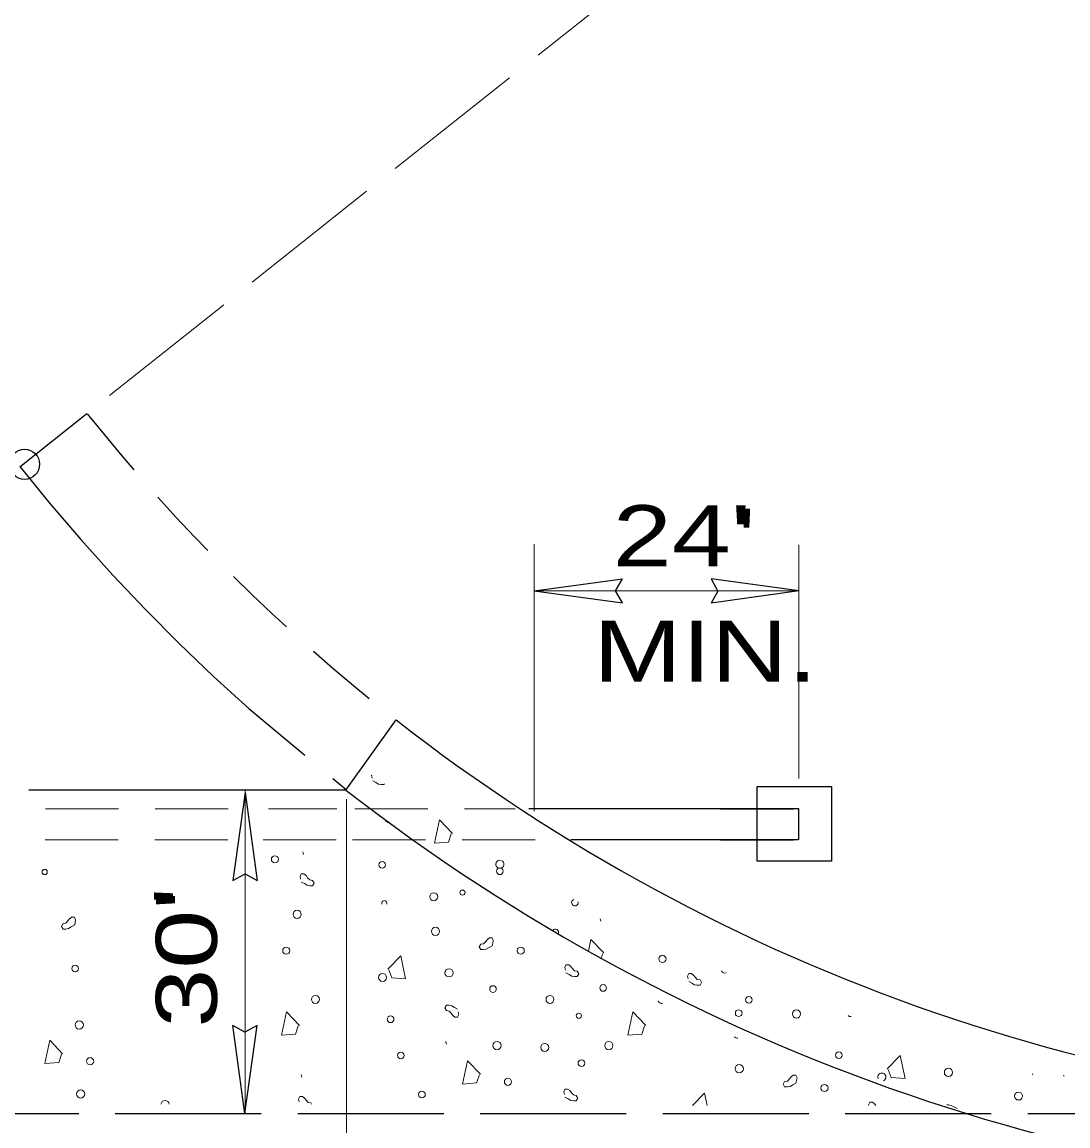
# Model space of a CAD drawing. Extents: x -516 to -145, y 130 to 404.
# Drawn here: x -304.67 to -284.47, y 282.41 to 303.75 of the extents above; entities that cross this region are included whole.
import ezdxf

# ---------------------------------------------------------------- set-up
doc = ezdxf.new("R2010")
doc.units = 0
doc.header["$LTSCALE"] = 0.47
doc.linetypes.add('LONG_DASHED', pattern=[7.5, 6, -1.5])
doc.linetypes.add('MEDIUM_DASHED', pattern=[4.5, 3, -1.5])
doc.layers.add('1', color=7, linetype='Continuous', lineweight=13)
doc.layers.add('2', color=7, linetype='Continuous', lineweight=13)

msp = doc.modelspace()

# ---------------------------------------------------------------- linework, layer by layer
at = {"layer": '1', "lineweight": 25}
for p, q in [((-294.7812, 292.754), (-293.0782, 292.988)), ((-289.6635, 292.7525), (-291.3665, 292.9865)), ((-294.7815, 292.7532), (-294.739, 292.7532)), ((-294.7812, 292.754), (-293.0782, 292.52)), ((-289.6635, 292.7525), (-291.3665, 292.5185)), ((-289.6632, 292.7533), (-289.7057, 292.7533)), ((-300.366, 288.8572), (-300.6, 287.1542)), ((-300.3668, 288.8575), (-300.3668, 288.815)), ((-300.366, 288.8572), (-300.132, 287.1542)), ((-300.3675, 282.6544), (-300.6015, 284.3574)), ((-300.3675, 282.6544), (-300.1335, 284.3574)), ((-300.3667, 282.6541), (-300.3667, 282.6966))]:
    msp.add_line(p, q, dxfattribs=at)
at = {"layer": '1'}
for p, q in [((-293.4934, 285.6435), (-293.4587, 285.7476)), ((-285.1639, 283.4213), (-285.1529, 283.4103)), ((-284.5456, 283.3664), (-284.5566, 283.3939))]:
    msp.add_line(p, q, dxfattribs=at)
at = {"layer": '1', "lineweight": 25}
for points in [[(-293.0782, 292.52), (-293.2099, 292.7564), (-293.0782, 292.988)], [(-291.3665, 292.9865), (-291.2347, 292.7501), (-291.3665, 292.5185)], [(-300.6, 287.1542), (-300.3636, 287.2859), (-300.132, 287.1542)], [(-300.1335, 284.3574), (-300.3699, 284.2257), (-300.6015, 284.3574)]]:
    msp.add_lwpolyline(points, dxfattribs=at)
at = {"layer": '1'}
for points in [[(-297.9192, 289.1913), (-297.9216, 289.1854), (-297.9112, 289.1334)], [(-297.9007, 289.0814), (-297.8384, 289.0503), (-297.7864, 289.0191), (-297.7344, 289.0086), (-297.6824, 289.0086), (-297.671, 289.0276)], [(-296.3616, 288.0663), (-296.6112, 288.3261), (-296.7047, 287.8789), (-296.4344, 287.8998), (-296.3824, 288.0558)], [(-299.2503, 287.7079), (-299.2378, 287.6591), (-299.2363, 287.6578)], [(-299.282, 287.1276), (-299.2197, 287.0964), (-299.1677, 287.0653), (-299.1157, 287.0548), (-299.0637, 287.0548), (-299.0325, 287.1068), (-299.0637, 287.1588), (-299.1157, 287.1693), (-299.1572, 287.2108), (-299.1885, 287.2524), (-299.23, 287.2836), (-299.282, 287.2836), (-299.3028, 287.2316), (-299.2925, 287.1796)], [(-303.6603, 286.2913), (-303.7227, 286.2602), (-303.7747, 286.229), (-303.8267, 286.2185), (-303.8787, 286.2185), (-303.9098, 286.2705), (-303.8787, 286.3225), (-303.8267, 286.333), (-303.7852, 286.3745), (-303.7538, 286.4162), (-303.7123, 286.4473), (-303.6603, 286.4473), (-303.6395, 286.3953), (-303.6498, 286.3433)], [(-303.649, 286.3413), (-303.6615, 286.2925), (-303.663, 286.2912)], [(-293.4939, 286.3684), (-293.5064, 286.4173), (-293.5079, 286.4186)], [(-295.5918, 285.8933), (-295.6542, 285.8621), (-295.7062, 285.8309), (-295.7582, 285.8204), (-295.8102, 285.8204), (-295.8413, 285.8724), (-295.8102, 285.9244), (-295.7582, 285.9349), (-295.7167, 285.9764), (-295.6853, 286.0181), (-295.6438, 286.0493), (-295.5918, 286.0493), (-295.571, 285.9973), (-295.5813, 285.9453)], [(-295.5805, 285.9433), (-295.593, 285.8944), (-295.5945, 285.8931)], [(-293.4379, 285.7581), (-293.6876, 286.0179), (-293.7357, 285.788)], [(-297.6072, 285.4413), (-297.3575, 285.7011), (-297.264, 285.2539), (-297.5343, 285.2748), (-297.5863, 285.4308)], [(-294.1678, 285.3719), (-294.1055, 285.3408), (-294.0535, 285.3096), (-294.0015, 285.2991), (-293.9495, 285.2991), (-293.9183, 285.3511), (-293.9495, 285.4031), (-294.0015, 285.4136), (-294.043, 285.4551), (-294.0743, 285.4968), (-294.1158, 285.5279), (-294.1678, 285.5279), (-294.1887, 285.4759), (-294.1783, 285.4239)], [(-291.7976, 285.2036), (-291.7352, 285.1724), (-291.6832, 285.1413), (-291.6312, 285.1308), (-291.5792, 285.1308), (-291.5481, 285.1828), (-291.5792, 285.2348), (-291.6312, 285.2453), (-291.6727, 285.2868), (-291.7041, 285.3284), (-291.7456, 285.3596), (-291.7976, 285.3596), (-291.8184, 285.3076), (-291.8081, 285.2556)], [(-299.317, 284.3568), (-299.5667, 284.6166), (-299.6602, 284.1694), (-299.3898, 284.1903), (-299.3378, 284.3463)], [(-296.26, 284.6731), (-296.3223, 284.7043), (-296.3743, 284.7354), (-296.4263, 284.7459), (-296.4783, 284.7459), (-296.5095, 284.6939), (-296.4783, 284.6419), (-296.4263, 284.6314), (-296.3848, 284.5899), (-296.3535, 284.5483), (-296.312, 284.5171), (-296.26, 284.5171), (-296.2392, 284.5691), (-296.2495, 284.6211)], [(-292.6287, 284.3568), (-292.8783, 284.6166), (-292.9718, 284.1694), (-292.7015, 284.1903), (-292.6495, 284.3463)], [(-303.8885, 283.809), (-304.1382, 284.0688), (-304.2317, 283.6217), (-303.9613, 283.6425), (-303.9093, 283.7985)], [(-296.478, 283.9926), (-296.4905, 284.0414), (-296.492, 284.0428)], [(-287.9634, 283.5173), (-287.7137, 283.7771), (-287.6202, 283.3299), (-287.8906, 283.3508), (-287.9426, 283.5068)], [(-295.82, 283.4109), (-296.0697, 283.6708), (-296.1632, 283.2236), (-295.8928, 283.2444), (-295.8408, 283.4004)], [(-299.279, 283.4081), (-299.2665, 283.3593), (-299.265, 283.3579)], [(-289.7263, 283.2392), (-289.7887, 283.208), (-289.8407, 283.1768), (-289.8927, 283.1663), (-289.9447, 283.1663), (-289.9758, 283.2183), (-289.9447, 283.2703), (-289.8927, 283.2808), (-289.8512, 283.3223), (-289.8198, 283.364), (-289.7783, 283.3952), (-289.7263, 283.3952), (-289.7055, 283.3432), (-289.7158, 283.2912)], [(-289.715, 283.2892), (-289.7275, 283.2403), (-289.729, 283.239)], [(-294.188, 282.9706), (-294.1257, 282.9394), (-294.0737, 282.9083), (-294.0217, 282.8978), (-293.9697, 282.8978), (-293.9385, 282.9498), (-293.9697, 283.0018), (-294.0217, 283.0123), (-294.0632, 283.0538), (-294.0945, 283.0954), (-294.136, 283.1266), (-294.188, 283.1266), (-294.2088, 283.0746), (-294.1985, 283.0226)], [(-299.0794, 282.8374), (-299.0923, 282.8589), (-299.1443, 282.8694), (-299.1858, 282.9109), (-299.2172, 282.9526), (-299.2587, 282.9838), (-299.3107, 282.9838), (-299.3315, 282.9318), (-299.3212, 282.8798)], [(-291.7227, 282.8069), (-291.492, 283.047), (-291.4418, 282.8069)], [(-288.1819, 282.8069), (-288.2088, 282.8427), (-288.2503, 282.8738), (-288.3023, 282.8738), (-288.3232, 282.8218), (-288.3202, 282.8069)], [(-286.6162, 282.7491), (-286.6786, 282.7803), (-286.7306, 282.8114), (-286.7826, 282.8219), (-286.8134, 282.8219)]]:
    msp.add_lwpolyline(points, dxfattribs=at)
for centre, radius in [((-299.7893, 287.5663), 0.0688), ((-304.2358, 287.321), 0.05), ((-297.7163, 287.4608), 0.0642), ((-295.4439, 287.3346), 0.0642), ((-296.7227, 286.8421), 0.077), ((-296.1673, 286.9229), 0.05), ((-299.3595, 286.5023), 0.0797), ((-296.6873, 286.1743), 0.0797), ((-299.5705, 285.8016), 0.0688), ((-295.0415, 285.8016), 0.0688), ((-292.3049, 285.6423), 0.0688), ((-303.6457, 285.4573), 0.0642), ((-296.4248, 285.3723), 0.0797), ((-297.7107, 285.2829), 0.077), ((-295.5772, 285.0593), 0.0642), ((-293.4495, 285.0796), 0.0642), ((-299.0057, 284.8584), 0.077), ((-294.4767, 284.8584), 0.077), ((-290.6354, 284.8506), 0.0642), ((-293.9195, 284.5421), 0.05), ((-290.8326, 284.5923), 0.0642), ((-289.7157, 284.5783), 0.0797), ((-303.5685, 284.3652), 0.0797), ((-297.5548, 284.4741), 0.0642), ((-295.5, 283.9671), 0.0797), ((-294.5775, 283.9303), 0.077), ((-293.3407, 283.9671), 0.0797), ((-303.3575, 283.6645), 0.0688), ((-297.3577, 283.7756), 0.0642), ((-288.8999, 283.7811), 0.0642), ((-293.8703, 283.6251), 0.0642), ((-290.8218, 283.5202), 0.0797), ((-286.7811, 283.4483), 0.0797), ((-295.289, 283.2664), 0.0688), ((-303.5398, 283.0315), 0.0797), ((-296.9495, 283.0211), 0.0642), ((-289.176, 283.1475), 0.0688), ((-285.4282, 282.9919), 0.077)]:
    msp.add_circle(centre, radius, dxfattribs=at)
for centre, radius, start, end in [((-297.6524, 288.2516), 0.05, 21.16925, 88.49531), ((-295.4447, 287.4711), 0.0797, 69.87926, 53.38248), ((-297.6755, 286.7174), 0.05, 337.44276, 202.55724), ((-293.9941, 286.7306), 0.0642, 111.75431, 11.50743), ((-294.3736, 286.1514), 0.0642, 342.3978, 135.97022), ((-291.0981, 285.4368), 0.0688, 199.69721, 293.04345), ((-292.3173, 284.8584), 0.077, 203.62228, 278.04284), ((-288.6732, 284.5923), 0.0642, 222.6179, 284.12098), ((-290.8572, 284.188), 0.077, 222.08327, 275.89762), ((-288.0669, 283.3589), 0.077, 292.97425, 205.31519), ((-301.911, 282.826), 0.0797, 5.39854, 174.60145)]:
    msp.add_arc(centre, radius, start, end, dxfattribs=at)
at = {"layer": '2', "linetype": 'LONG_DASHED'}
msp.add_line((-302.9859, 296.5283), (-275.3794, 318.4596), dxfattribs=at)
at = {"layer": '2', "linetype": 'LONG_DASHED', "lineweight": 25}
for p, q in [((-304.7167, 295.1533), (-303.4212, 296.1825)), ((-327.5488, 282.6533), (-280.05, 282.6533))]:
    msp.add_line(p, q, dxfattribs=at)
at = {"layer": '2'}
for p, q in [((-294.7823, 288.4954), (-294.7823, 293.6533)), ((-289.6723, 289.1287), (-289.6723, 293.6433)), ((-294.7823, 292.7533), (-289.6623, 292.7533)), ((-300.3667, 282.6533), (-300.3667, 288.9133)), ((-298.4067, 288.7284), (-298.4067, 280.4033))]:
    msp.add_line(p, q, dxfattribs=at)
at = {"layer": '2', "lineweight": 25}
for p, q in [((-298.4165, 288.9037), (-297.4474, 290.2603)), ((-298.4167, 288.9033), (-304.544, 288.9033)), ((-289.6723, 288.5433), (-294.8841, 288.5433)), ((-289.6723, 287.9433), (-289.6723, 288.5433)), ((-289.6823, 287.9433), (-294.0768, 287.9433))]:
    msp.add_line(p, q, dxfattribs=at)
at = {"layer": '2', "linetype": 'MEDIUM_DASHED'}
for p, q in [((-300.6929, 288.5433), (-304.5731, 288.5433)), ((-299.9155, 288.5433), (-298.5932, 288.5433)), ((-298.2444, 288.5433), (-295.1465, 288.5433)), ((-300.7002, 287.9433), (-304.4859, 287.9433)), ((-300.0172, 287.9433), (-298.5641, 287.9433)), ((-298.288, 287.9433), (-294.2738, 287.9433))]:
    msp.add_line(p, q, dxfattribs=at)
at = {"layer": '2', "linetype": 'MEDIUM_DASHED', "lineweight": 25}
for p, q in [((-291.1823, 288.5433), (-289.6723, 288.5433)), ((-291.1823, 287.9433), (-289.6823, 287.9433))]:
    msp.add_line(p, q, dxfattribs=at)
msp.add_lwpolyline([(-304.715, 295.1557), (-304.1337, 294.4425), (-303.5351, 293.7438), (-302.9194, 293.0599), (-302.2872, 292.3914), (-301.6387, 291.7386), (-300.9745, 291.1019), (-300.2948, 290.4817), (-298.4151, 288.9152)], dxfattribs=at)
at = {"layer": '2', "lineweight": 25}
msp.add_lwpolyline([(-289.037, 287.5302), (-290.477, 287.5302), (-290.477, 288.9702), (-289.037, 288.9702)], close=True, dxfattribs=at)
msp.add_circle((-304.625, 295.2), 0.2911, dxfattribs=at)
at = {"layer": '2', "linetype": 'MEDIUM_DASHED', "lineweight": 25}
msp.add_arc((-275.3667, 318.4833), 35.834, 218.49658, 231.95857, dxfattribs=at)
at = {"layer": '2', "lineweight": 25}
for radius, start, end in [(35.8343, 231.96155, 270.03495), (37.5, 232.07271, 269.99998)]:
    msp.add_arc((-275.3667, 318.4833), radius, start, end, dxfattribs=at)

# ---------------------------------------------------------------- texts
at = {"layer": '2', "width": 1.3}
for s, p in [("24'", (-293.2642, 293.2303)), ('MIN.', (-293.6377, 291.0002))]:
    msp.add_text(s, height=1.178, dxfattribs=at).set_placement(p)
at = {"layer": '2'}
msp.add_text("'", height=1.178, dxfattribs=at).set_placement((-290.8322, 293.1649))
msp.add_text("'", height=1.178, rotation=90, dxfattribs=at).set_placement((-300.9493, 286.7044))
at = {"layer": '2', "width": 1.3}
msp.add_text("30'", height=1.178, rotation=90, dxfattribs=at).set_placement((-300.91, 284.3132))

doc.saveas('drawing.dxf')
